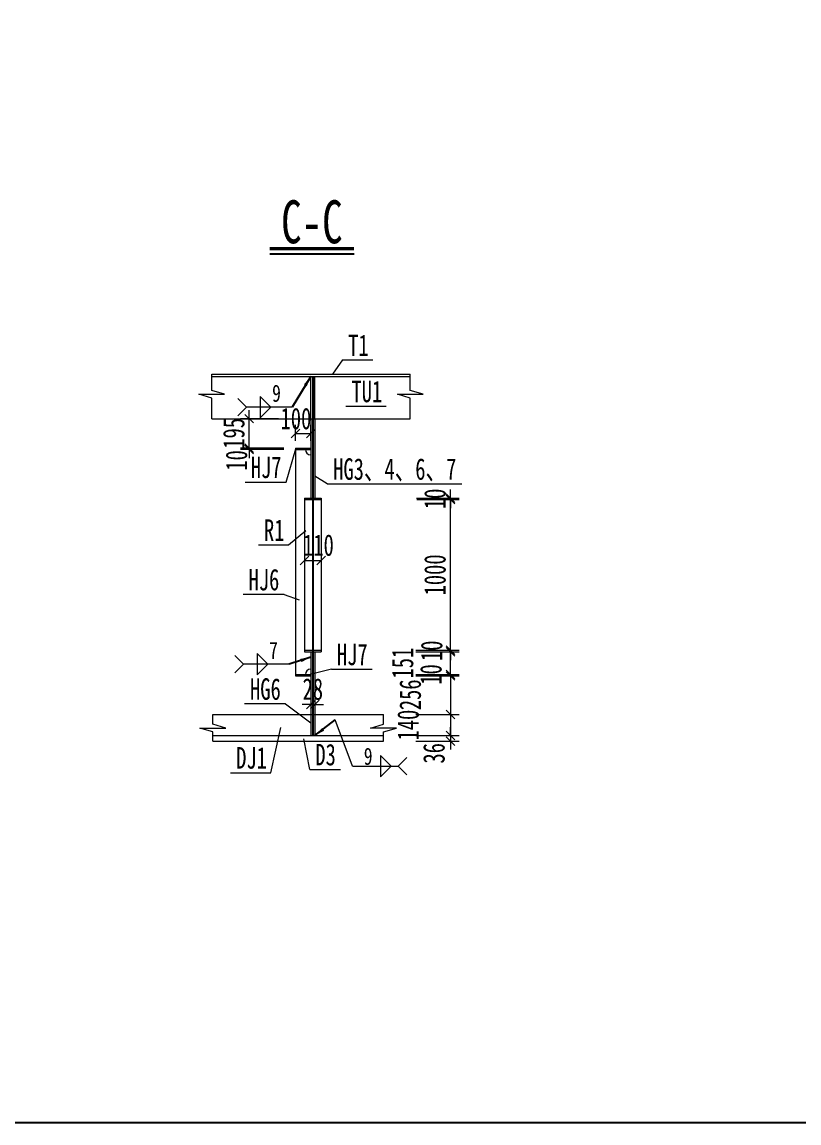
# Model space of a CAD drawing. Header units: millimetres. Extents: x -89049 to 410567, y -307459 to -100425.
# Drawn here: x 184963 to 190120, y -153251 to -145943 of the extents above; entities that cross this region are included whole.
import ezdxf
from ezdxf.enums import TextEntityAlignment as Align

# ---------------------------------------------------------------- set-up
doc = ezdxf.new("R2010")
doc.units = ezdxf.units.MM
doc.linetypes.add('DASHED', pattern=[0.75, 0.5, -0.25])
doc.layers.get('Defpoints').update_dxf_attribs({"color": 8})
for name, color, linetype, lineweight in [('Dim', 4, 'Continuous', 15), ('文字', 7, 'Continuous', 15), ('标注线及字体', 2, 'Continuous', 15), ('细实线', 4, 'Continuous', 15), ('虚线', 7, 'DASHED', 13), ('钢板细线', 6, 'Continuous', 15)]:
    doc.layers.add(name, color=color, linetype=linetype, lineweight=lineweight)
doc.layers.add('Text', color=4, linetype='Continuous')
doc.styles.add('111', font='', dxfattribs={"width": 0.7})
doc.styles.add('BM_Dim', font='', dxfattribs={"width": 0.85})
doc.styles.add('SMEDI', font='', dxfattribs={"width": 0.75})
doc.styles.get("Standard").update_dxf_attribs({"font": ''})
doc.styles.get('111').set_extended_font_data('仿宋_GB2312')
doc.styles.get('BM_Dim').set_extended_font_data('仿宋_GB2312')
doc.styles.get('SMEDI').set_extended_font_data('仿宋_GB2312')
doc.styles.get('Standard').set_extended_font_data('仿宋_GB2312')
doc.dimstyles.new('200', dxfattribs={"dimscale": 0, "dimtxt": 2.5, "dimasz": 1, "dimexe": 1, "dimexo": 1, "dimgap": 0.6, "dimtad": 1, "dimdec": 0, "dimdsep": 46, "dimtxsty": '111', "dimblk": 'OBLIQUE', "dimcen": 0, "dimclrd": 4, "dimclre": 4, "dimclrt": 4, "dimadec": 1, "dimazin": 2, "dimtfac": 1, "dimtdec": 0, "dimtix": 1, "dimtmove": 2, "dimatfit": 3, "dimfxl": 4, "dimfxlon": 1, "dimtolj": 1, "dimlwd": -1, "dimlwe": -1, "dimarcsym": 0})
doc.dimstyles.new('MSteel_1.0_1.0', dxfattribs={"dimtxt": 3, "dimasz": 1.2, "dimexe": 1, "dimexo": 1, "dimgap": 1, "dimtad": 3, "dimtoh": 1, "dimdec": 0, "dimzin": 0, "dimdsep": 46, "dimtxsty": 'Standard', "dimblk": 'ARCHTICK', "dimcen": 0.09, "dimclrd": 3, "dimclre": 3, "dimadec": 0, "dimazin": 0, "dimtfac": 1, "dimtdec": 4, "dimtofl": 0, "dimtmove": 0, "dimatfit": 3, "dimfxl": 1, "dimtolj": 1, "dimtzin": 0, "dimarcsym": 0})

# ---------------------------------------------------------------- blocks, each defined once
blk = doc.blocks.new('_Oblique')
at = {"color": 0, "linetype": 'ByBlock', "lineweight": -2}
blk.add_line((-0.5, -0.5), (0.5, 0.5), dxfattribs=at)
blk = doc.blocks.new('*D1402')
at = {"layer": 'Defpoints', "color": 0, "transparency": 16777216}
for p in [(186879.2, -148674.2), (186779.2, -148780.9), (186879.2, -148780.9)]:
    blk.add_point(p, dxfattribs=at)
at = {"layer": '细实线', "color": 4, "transparency": 16777216}
for p, q in [((186779.2, -148723.7), (186779.2, -148617)), ((186879.2, -148723.7), (186879.2, -148617)), ((186779.2, -148674.2), (186879.2, -148674.2))]:
    blk.add_line(p, q, dxfattribs=at)
at = {"layer": '细实线', "color": 4, "transparency": 16777216, "xscale": 57.14285714285715, "yscale": 57.14285714285715, "zscale": 57.14285714285715, "rotation": 180}
blk.add_blockref('_Oblique', (186779.2, -148674.2), dxfattribs=at)
at = {"layer": '细实线', "color": 4, "transparency": 16777216, "xscale": 57.14285714285715, "yscale": 57.14285714285715, "zscale": 57.14285714285715}
blk.add_blockref('_Oblique', (186879.2, -148674.2), dxfattribs=at)
at = {"layer": '细实线', "color": 4, "transparency": 16777216, "insert": (186781.2, -148575.9), "char_height": 142.86, "attachment_point": 5, "style": '111'}
blk.add_mtext('\\A1;100', dxfattribs=at)
blk = doc.blocks.new('*D1403')
at = {"layer": 'Defpoints', "color": 0, "transparency": 16777216}
for p in [(187495.5, -150283.9), (187614.2, -150273.9), (187806.7, -150283.9)]:
    blk.add_point(p, dxfattribs=at)
at = {"layer": '细实线', "color": 4, "transparency": 16777216}
for p, q in [((187806.7, -150273.9), (187806.7, -150216.7)), ((187578.1, -150283.9), (187863.8, -150283.9)), ((187671.3, -150273.9), (187863.8, -150273.9)), ((187806.7, -150273.9), (187806.7, -150283.9)), ((187806.7, -150283.9), (187806.7, -150341))]:
    blk.add_line(p, q, dxfattribs=at)
at = {"layer": '细实线', "color": 4, "transparency": 16777216, "xscale": 57.14285714285715, "yscale": 57.14285714285715, "zscale": 57.14285714285715}
for p, rotation in [((187806.7, -150273.9), 270), ((187806.7, -150283.9), 90)]:
    blk.add_blockref('_Oblique', p, dxfattribs=dict(at, rotation=rotation))
at = {"layer": '细实线', "color": 4, "transparency": 16777216, "insert": (187677.5, -150273.9), "char_height": 142.86, "attachment_point": 5, "rotation": 90, "style": '111'}
blk.add_mtext('\\A1;10', dxfattribs=at)
blk = doc.blocks.new('*D1404')
at = {"layer": 'Defpoints', "color": 0, "transparency": 16777216}
for p in [(187495.5, -150283.9), (187518.5, -150539.9), (187806.7, -150539.9)]:
    blk.add_point(p, dxfattribs=at)
at = {"layer": '细实线', "color": 4, "transparency": 16777216}
for p, q in [((187578.1, -150283.9), (187863.8, -150283.9)), ((187806.7, -150283.9), (187806.7, -150539.9)), ((187578.1, -150539.9), (187863.8, -150539.9))]:
    blk.add_line(p, q, dxfattribs=at)
at = {"layer": '细实线', "color": 4, "transparency": 16777216, "xscale": 57.14285714285715, "yscale": 57.14285714285715, "zscale": 57.14285714285715}
for p, rotation in [((187806.7, -150283.9), 90), ((187806.7, -150539.9), 270)]:
    blk.add_blockref('_Oblique', p, dxfattribs=dict(at, rotation=rotation))
at = {"layer": '细实线', "color": 4, "transparency": 16777216, "insert": (187540.4, -150408.7), "char_height": 142.86, "attachment_point": 5, "rotation": 90, "style": '111'}
blk.add_mtext('\\A1;256', dxfattribs=at)
blk = doc.blocks.new('*D1405')
at = {"layer": 'Defpoints', "color": 0, "transparency": 16777216}
for p in [(187518.5, -150539.9), (187648.9, -150679.9), (187806.7, -150679.9)]:
    blk.add_point(p, dxfattribs=at)
at = {"layer": '细实线', "color": 4, "transparency": 16777216}
for p, q in [((187578.1, -150539.9), (187863.8, -150539.9)), ((187806.7, -150539.9), (187806.7, -150679.9)), ((187706.1, -150679.9), (187863.8, -150679.9))]:
    blk.add_line(p, q, dxfattribs=at)
at = {"layer": '细实线', "color": 4, "transparency": 16777216, "xscale": 57.14285714285715, "yscale": 57.14285714285715, "zscale": 57.14285714285715}
for p, rotation in [((187806.7, -150539.9), 90), ((187806.7, -150679.9), 270)]:
    blk.add_blockref('_Oblique', p, dxfattribs=dict(at, rotation=rotation))
at = {"layer": '细实线', "color": 4, "transparency": 16777216, "insert": (187526.6, -150609.9), "char_height": 142.86, "attachment_point": 5, "rotation": 90, "style": '111'}
blk.add_mtext('\\A1;140', dxfattribs=at)
blk = doc.blocks.new('*D1406')
at = {"layer": 'Defpoints', "color": 0, "transparency": 16777216}
for p in [(187518.5, -150679.9), (187520.4, -150715.9), (187806.7, -150715.9)]:
    blk.add_point(p, dxfattribs=at)
at = {"layer": '细实线', "color": 4, "transparency": 16777216}
for p, q in [((187806.7, -150679.9), (187806.7, -150622.7)), ((187578.1, -150679.9), (187863.8, -150679.9)), ((187806.7, -150679.9), (187806.7, -150715.9)), ((187578.1, -150715.9), (187863.8, -150715.9)), ((187806.7, -150715.9), (187806.7, -150773))]:
    blk.add_line(p, q, dxfattribs=at)
at = {"layer": '细实线', "color": 4, "transparency": 16777216, "xscale": 57.14285714285715, "yscale": 57.14285714285715, "zscale": 57.14285714285715}
for p, rotation in [((187806.7, -150679.9), 270), ((187806.7, -150715.9), 90)]:
    blk.add_blockref('_Oblique', p, dxfattribs=dict(at, rotation=rotation))
at = {"layer": '细实线', "color": 4, "transparency": 16777216, "insert": (187698, -150797.2), "char_height": 142.86, "attachment_point": 5, "rotation": 90, "style": '111'}
blk.add_mtext('\\A1;36', dxfattribs=at)
blk = doc.blocks.new('*D1407')
at = {"layer": 'Defpoints', "color": 0, "transparency": 16777216}
for p in [(186471.3, -148780.9), (186779.2, -148770.9), (186779.2, -148780.9)]:
    blk.add_point(p, dxfattribs=at)
at = {"layer": '细实线', "color": 4, "transparency": 16777216}
for p, q in [((186471.3, -148770.9), (186471.3, -148713.7)), ((186699.9, -148770.9), (186414.1, -148770.9)), ((186699.9, -148780.9), (186414.1, -148780.9)), ((186471.3, -148770.9), (186471.3, -148780.9)), ((186471.3, -148780.9), (186471.3, -148838))]:
    blk.add_line(p, q, dxfattribs=at)
at = {"layer": '细实线', "color": 4, "transparency": 16777216, "xscale": 57.14285714285715, "yscale": 57.14285714285715, "zscale": 57.14285714285715}
for p, rotation in [((186471.3, -148770.9), 270), ((186471.3, -148780.9), 90)]:
    blk.add_blockref('_Oblique', p, dxfattribs=dict(at, rotation=rotation))
at = {"layer": '细实线', "color": 4, "transparency": 16777216, "insert": (186387.1, -148853.1), "char_height": 142.86, "attachment_point": 5, "rotation": 90, "style": '111'}
blk.add_mtext('\\A1;10', dxfattribs=at)
blk = doc.blocks.new('*D1408')
at = {"layer": 'Defpoints', "color": 0, "transparency": 16777216}
for p in [(186471.3, -148575.9), (186722.4, -148575.9), (186779.2, -148770.9)]:
    blk.add_point(p, dxfattribs=at)
at = {"layer": '细实线', "color": 4, "transparency": 16777216}
for p, q in [((186665.2, -148575.9), (186414.1, -148575.9)), ((186471.3, -148575.9), (186471.3, -148518.7)), ((186471.3, -148770.9), (186471.3, -148575.9)), ((186699.9, -148770.9), (186414.1, -148770.9)), ((186471.3, -148770.9), (186471.3, -148828))]:
    blk.add_line(p, q, dxfattribs=at)
at = {"layer": '细实线', "color": 4, "transparency": 16777216, "xscale": 57.14285714285715, "yscale": 57.14285714285715, "zscale": 57.14285714285715}
for p, rotation in [((186471.3, -148575.9), 270), ((186471.3, -148770.9), 90)]:
    blk.add_blockref('_Oblique', p, dxfattribs=dict(at, rotation=rotation))
at = {"layer": '细实线', "color": 4, "transparency": 16777216, "insert": (186369.1, -148673.4), "char_height": 142.86, "attachment_point": 5, "rotation": 90, "style": '111'}
blk.add_mtext('\\A1;195', dxfattribs=at)
blk = doc.blocks.new('*D1409')
at = {"layer": 'Defpoints', "color": 0, "transparency": 16777216}
for p in [(186838.2, -149470.4), (186948.2, -149470.4), (186948.2, -149518.1)]:
    blk.add_point(p, dxfattribs=at)
at = {"layer": '细实线', "color": 4, "transparency": 16777216}
for p, q in [((186838.2, -149518.1), (186838.2, -149575.2)), ((186838.2, -149518.1), (186948.2, -149518.1)), ((186948.2, -149518.1), (186948.2, -149575.2))]:
    blk.add_line(p, q, dxfattribs=at)
at = {"layer": '细实线', "color": 4, "transparency": 16777216, "xscale": 57.14285714285715, "yscale": 57.14285714285715, "zscale": 57.14285714285715, "rotation": 180}
blk.add_blockref('_Oblique', (186838.2, -149518.1), dxfattribs=at)
at = {"layer": '细实线', "color": 4, "transparency": 16777216, "xscale": 57.14285714285715, "yscale": 57.14285714285715, "zscale": 57.14285714285715}
blk.add_blockref('_Oblique', (186948.2, -149518.1), dxfattribs=at)
at = {"layer": '细实线', "color": 4, "transparency": 16777216, "insert": (186930.5, -149415.8), "char_height": 142.86, "attachment_point": 5, "style": '111'}
blk.add_mtext('\\A1;110', dxfattribs=at)
blk = doc.blocks.new('*D1410')
at = {"layer": 'Defpoints', "color": 0, "transparency": 16777216}
for p in [(187497.2, -150122.9), (187806.7, -150122.9), (187495.5, -150273.9)]:
    blk.add_point(p, dxfattribs=at)
at = {"layer": '细实线', "color": 4, "transparency": 16777216}
for p, q in [((187578.1, -150122.9), (187863.8, -150122.9)), ((187806.7, -150273.9), (187806.7, -150122.9)), ((187578.1, -150273.9), (187863.8, -150273.9))]:
    blk.add_line(p, q, dxfattribs=at)
at = {"layer": '细实线', "color": 4, "transparency": 16777216, "xscale": 57.14285714285715, "yscale": 57.14285714285715, "zscale": 57.14285714285715}
for p, rotation in [((187806.7, -150122.9), 90), ((187806.7, -150273.9), 270)]:
    blk.add_blockref('_Oblique', p, dxfattribs=dict(at, rotation=rotation))
at = {"layer": '细实线', "color": 4, "transparency": 16777216, "insert": (187489.5, -150198.4), "char_height": 142.86, "attachment_point": 5, "rotation": 90, "style": '111'}
blk.add_mtext('\\A1;151', dxfattribs=at)
blk = doc.blocks.new('*D1411')
at = {"layer": 'Defpoints', "color": 0, "transparency": 16777216}
for p in [(187498, -150112.9), (187497.2, -150122.9), (187806.7, -150122.9)]:
    blk.add_point(p, dxfattribs=at)
at = {"layer": '细实线', "color": 4, "transparency": 16777216}
for p, q in [((187578.1, -150112.9), (187863.8, -150112.9)), ((187806.7, -150112.9), (187806.7, -150055.7)), ((187806.7, -150112.9), (187806.7, -150122.9)), ((187578.1, -150122.9), (187863.8, -150122.9)), ((187806.7, -150122.9), (187806.7, -150180))]:
    blk.add_line(p, q, dxfattribs=at)
at = {"layer": '细实线', "color": 4, "transparency": 16777216, "xscale": 57.14285714285715, "yscale": 57.14285714285715, "zscale": 57.14285714285715}
for p, rotation in [((187806.7, -150112.9), 270), ((187806.7, -150122.9), 90)]:
    blk.add_blockref('_Oblique', p, dxfattribs=dict(at, rotation=rotation))
at = {"layer": '细实线', "color": 4, "transparency": 16777216, "insert": (187682.3, -150116.7), "char_height": 142.86, "attachment_point": 5, "rotation": 90, "style": '111'}
blk.add_mtext('\\A1;10', dxfattribs=at)
blk = doc.blocks.new('*D1412')
at = {"layer": 'Defpoints', "color": 0, "transparency": 16777216}
for p in [(187525.8, -149112.9), (187806.7, -149112.9), (187501.4, -150112.9)]:
    blk.add_point(p, dxfattribs=at)
at = {"layer": '细实线', "color": 4, "transparency": 16777216}
for p, q in [((187582.9, -149112.9), (187863.8, -149112.9)), ((187806.7, -150112.9), (187806.7, -149112.9)), ((187578.1, -150112.9), (187863.8, -150112.9))]:
    blk.add_line(p, q, dxfattribs=at)
at = {"layer": '细实线', "color": 4, "transparency": 16777216, "xscale": 57.14285714285715, "yscale": 57.14285714285715, "zscale": 57.14285714285715}
for p, rotation in [((187806.7, -149112.9), 90), ((187806.7, -150112.9), 270)]:
    blk.add_blockref('_Oblique', p, dxfattribs=dict(at, rotation=rotation))
at = {"layer": '细实线', "color": 4, "transparency": 16777216, "insert": (187704.4, -149612.9), "char_height": 142.86, "attachment_point": 5, "rotation": 90, "style": '111'}
blk.add_mtext('\\A1;1000', dxfattribs=at)
blk = doc.blocks.new('*D1413')
at = {"layer": 'Defpoints', "color": 0, "transparency": 16777216}
for p in [(187523.5, -149102.9), (187525.8, -149112.9), (187806.7, -149102.9)]:
    blk.add_point(p, dxfattribs=at)
at = {"layer": '细实线', "color": 4, "transparency": 16777216}
for p, q in [((187806.7, -149102.9), (187806.7, -149045.7)), ((187580.7, -149102.9), (187863.8, -149102.9)), ((187582.9, -149112.9), (187863.8, -149112.9)), ((187806.7, -149112.9), (187806.7, -149102.9)), ((187806.7, -149112.9), (187806.7, -149170))]:
    blk.add_line(p, q, dxfattribs=at)
at = {"layer": '细实线', "color": 4, "transparency": 16777216, "xscale": 57.14285714285715, "yscale": 57.14285714285715, "zscale": 57.14285714285715}
for p, rotation in [((187806.7, -149102.9), 270), ((187806.7, -149112.9), 90)]:
    blk.add_blockref('_Oblique', p, dxfattribs=dict(at, rotation=rotation))
at = {"layer": '细实线', "color": 4, "transparency": 16777216, "insert": (187704.4, -149107.9), "char_height": 142.86, "attachment_point": 5, "rotation": 90, "style": '111'}
blk.add_mtext('\\A1;10', dxfattribs=at)
blk = doc.blocks.new('_ArchTick')
at = {"color": 0, "linetype": 'ByBlock', "const_width": 0.15}
blk.add_lwpolyline([(-0.5, -0.5), (0.5, 0.5)], dxfattribs=at)
blk = doc.blocks.new('角焊缝1')
at = {"layer": 'Dim'}
blk.add_line((-3101.17, 370.22), (-3106.48, 370.22), dxfattribs=at)
blk.add_lwpolyline([(-3107.48, 369.22), (-3106.48, 370.22), (-3107.48, 371.22)], dxfattribs=at)
blk.add_lwpolyline([(-3104.91, 371.45), (-3104.91, 368.99), (-3103.68, 370.22)], close=True, dxfattribs=at)
blk = doc.blocks.new('角焊缝2')
at = {"layer": 'Dim'}
blk.add_line((-3138.01, 370.22), (-3132.7, 370.22), dxfattribs=at)
blk.add_lwpolyline([(-3134.75, 371.45), (-3134.75, 368.99), (-3133.52, 370.22)], close=True, dxfattribs=at)
blk.add_lwpolyline([(-3131.7, 369.22), (-3132.7, 370.22), (-3131.7, 371.22)], dxfattribs=at)
blk = doc.blocks.new('*D1414')
at = {"layer": 'Defpoints', "color": 0, "transparency": 16777216}
for p in [(186879.2, -150435.8), (186907.2, -150435.8), (186907.2, -150474)]:
    blk.add_point(p, dxfattribs=at)
at = {"layer": '细实线', "color": 4, "transparency": 16777216}
for p, q in [((186879.2, -150474), (186822.1, -150474)), ((186879.2, -150474), (186879.2, -150531.2)), ((186879.2, -150474), (186907.2, -150474)), ((186907.2, -150474), (186907.2, -150531.2)), ((186907.2, -150474), (186964.4, -150474))]:
    blk.add_line(p, q, dxfattribs=at)
at = {"layer": '细实线', "color": 4, "transparency": 16777216, "xscale": 57.14285714285715, "yscale": 57.14285714285715, "zscale": 57.14285714285715}
blk.add_blockref('_Oblique', (186879.2, -150474), dxfattribs=at)
at = {"layer": '细实线', "color": 4, "transparency": 16777216, "xscale": 57.14285714285715, "yscale": 57.14285714285715, "zscale": 57.14285714285715, "rotation": 180}
blk.add_blockref('_Oblique', (186907.2, -150474), dxfattribs=at)
at = {"layer": '细实线', "color": 4, "transparency": 16777216, "insert": (186893.2, -150371.8), "char_height": 142.86, "attachment_point": 5, "style": '111'}
blk.add_mtext('\\A1;28', dxfattribs=at)

msp = doc.modelspace()

# ---------------------------------------------------------------- linework, layer by layer
at = {"color": 4}
msp.add_line((186606.9, -147481.4), (187167, -147481.4), dxfattribs=at)
at = {"color": 6, "const_width": 20.6}
msp.add_lwpolyline([(186606.9, -147447.1), (187167, -147447.1)], dxfattribs=at)
at = {"layer": 'Defpoints'}
for p, q in [((186893.2, -148295.9), (186893.2, -150679.9)), ((186779.2, -148775.9), (186879.2, -148775.9)), ((186779.2, -150278.9), (186879.2, -150278.9))]:
    msp.add_line(p, q, dxfattribs=at)
msp.add_lwpolyline([(168566.6, -138634.1), (190566.6, -138634.1), (190566.6, -153251.3), (168566.6, -153251.3)], close=True, dxfattribs=at)
at = {"layer": 'Dim', "color": 8}
msp.add_line((187156.2, -150882.8), (187042.7, -150575.9), dxfattribs=at)
at = {"layer": '细实线'}
for p, q in [((187091.3, -148184.4), (187022.8, -148279.9)), ((187091.3, -148184.4), (187290.9, -148184.4)), ((187112.2, -148493.6), (187380.9, -148493.6)), ((186716.2, -148996.9), (186781.5, -148775.9)), ((186444.7, -148996.9), (186716.2, -148996.9)), ((186988.8, -149008.6), (186907.2, -148956.4)), ((186988.8, -149008.6), (187881.4, -149008.6)), ((186731.7, -149413.9), (186847.7, -149317.6)), ((186532.1, -149413.9), (186731.7, -149413.9)), ((186702, -149742.6), (186430.5, -149742.6)), ((186702, -149742.6), (186802.9, -149779.4)), ((187016.5, -150239.1), (186875.7, -150273.9)), ((187016.5, -150239.1), (187287.5, -150239.1)), ((186711.5, -150469.1), (186440.1, -150469.1)), ((186711.5, -150469.1), (186879.2, -150595.7)), ((186615.6, -150925.8), (186680.1, -150625.5)), ((186873.2, -150904.3), (186833.5, -150701.7)), ((186873.2, -150904.3), (187076.5, -150904.3)), ((186346.8, -150925.8), (186615.6, -150925.8))]:
    msp.add_line(p, q, dxfattribs=at)
at = {"layer": '细实线', "color": 4}
for points in [[(186222.1, -148575.9), (186222.1, -148439.4), (186136.3, -148413.7), (186307.8, -148413.7), (186222.1, -148388), (186222.1, -148353.7), (186222.1, -148279.9)], [(187540.3, -148575.9), (187540.3, -148439.4), (187454.6, -148413.7), (187626.1, -148413.7), (187540.3, -148388), (187540.3, -148353.7), (187540.3, -148279.9)], [(186230.1, -150715.9), (186230.1, -150655.4), (186144.3, -150629.7), (186315.8, -150629.7), (186230.1, -150604), (186230.1, -150569.7), (186230.1, -150539.9)], [(187362, -150715.9), (187362, -150655.4), (187447.7, -150629.7), (187276.3, -150629.7), (187362, -150604), (187362, -150569.7), (187362, -150539.9)]]:
    msp.add_lwpolyline(points, dxfattribs=at)
at = {"layer": '虚线', "ltscale": 2}
for p, q in [((186879.2, -148575.9), (186879.2, -148295.9)), ((186907.2, -148575.9), (186907.2, -148295.9)), ((186879.2, -150539.9), (186879.2, -150679.9)), ((186907.2, -150539.9), (186907.2, -150679.9))]:
    msp.add_line(p, q, dxfattribs=at)
at = {"layer": '钢板细线'}
for p, q in [((186222.1, -148279.9), (187540.3, -148279.9)), ((186222.1, -148295.9), (187540.3, -148295.9)), ((186222.1, -148575.9), (187540.3, -148575.9)), ((186879.2, -148575.9), (186879.2, -149102.9)), ((186907.2, -148575.9), (186907.2, -149102.9)), ((186779.2, -148770.9), (186879.2, -148770.9)), ((186779.2, -148770.9), (186779.2, -148780.9)), ((186779.2, -148780.9), (186879.2, -148780.9)), ((186779.2, -148780.9), (186779.2, -150273.9)), ((186838.2, -149102.9), (186948.2, -149102.9)), ((186838.2, -149102.9), (186838.2, -150122.9)), ((186838.2, -149112.9), (186948.2, -149112.9)), ((186948.2, -149102.9), (186948.2, -150122.9)), ((186838.2, -150112.9), (186948.2, -150112.9)), ((186838.2, -150122.9), (186948.2, -150122.9)), ((186879.2, -150122.9), (186879.2, -150539.9)), ((186907.2, -150122.9), (186907.2, -150539.9)), ((186779.2, -150273.9), (186879.2, -150273.9)), ((186779.2, -150273.9), (186779.2, -150283.9)), ((186779.2, -150283.9), (186879.2, -150283.9)), ((186230.1, -150539.9), (187362, -150539.9)), ((186230.1, -150679.9), (187362, -150679.9)), ((186230.1, -150715.9), (187362, -150715.9))]:
    msp.add_line(p, q, dxfattribs=at)
for centre, start, end in [((186879.2, -148780.9), 180, 270), ((186879.2, -150273.9), 90, 180)]:
    msp.add_arc(centre, 35, start, end, dxfattribs=at)

# ---------------------------------------------------------------- block references
at = {"layer": '细实线', "color": 8, "xscale": 57.1428571428572, "yscale": 57.1428571428572, "zscale": 57.1428571428572}
for name, p in [('角焊缝1', (363966.6, -169654.6)), ('角焊缝1', (363946.8, -171361.5)), ('角焊缝2', (366471, -172038.5))]:
    msp.add_blockref(name, p, dxfattribs=at)

# ---------------------------------------------------------------- texts
at = {"layer": 'Text', "style": 'SMEDI', "width": 0.75}
for s, p in [('9', (186623, -148407)), ('7', (186603.2, -150113.9)), ('9', (187231.6, -150816.7))]:
    msp.add_text(s, height=114.3, dxfattribs=at).set_placement(p, align=Align.MIDDLE_LEFT)
at = {"layer": '文字', "style": 'BM_Dim', "width": 0.7}
for s, p in [('T1', (187196.2, -148203)), ('TU1', (187251.7, -148509.5)), ('HJ7', (186583.1, -149012.7)), ('HG3、4、6、7', (187437.1, -149024.5)), ('R1', (186637, -149429.8)), ('HJ6', (186568.9, -149758.5)), ('HJ7', (187155, -150255)), ('HG6', (186578.5, -150485)), ('DJ1', (186486.3, -150941.7)), ('D3', (186978.1, -150920.2))]:
    msp.add_text(s, height=142.86, dxfattribs=at).set_placement(p, align=Align.BOTTOM_CENTER)
at = {"layer": '标注线及字体', "style": '111', "width": 0.7}
msp.add_text('C-C', height=285.71, dxfattribs=at).set_placement((186886.9, -147268.8), align=Align.MIDDLE)

# ---------------------------------------------------------------- dimensions: what is measured, and where the dimension line sits
at = {"layer": '细实线'}
for base, p1, p2, picture, middle in [((186879.2, -148674.2), (186779.2, -148780.9), (186879.2, -148780.9), '*D1402', (186781.2, -148575.9)), ((186948.2, -149518.1), (186838.2, -149470.4), (186948.2, -149470.4), '*D1409', (186930.5, -149415.8))]:
    dim = msp.add_linear_dim(base=base, p1=p1, p2=p2, dimstyle='200', override={"dimscale": 57.142857, "dimblk": 'Oblique'}, dxfattribs=at)
    dim.commit()
    dim.dimension.update_dxf_attribs({"geometry": picture, "text_midpoint": middle, "dimtype": 160})
for base, p1, p2, picture, middle in [((186471.3, -148575.9), (186779.2, -148770.9), (186722.4, -148575.9), '*D1408', (186369.1, -148673.4)), ((187806.7, -149102.9), (187525.8, -149112.9), (187523.5, -149102.9), '*D1413', (187704.4, -149107.9)), ((187806.7, -149112.9), (187501.4, -150112.9), (187525.8, -149112.9), '*D1412', (187704.4, -149612.9))]:
    dim = msp.add_linear_dim(base=base, p1=p1, p2=p2, angle=90, dimstyle='200', override={"dimscale": 57.142857, "dimblk": 'Oblique'}, dxfattribs=at)
    dim.commit()
    dim.dimension.update_dxf_attribs({"geometry": picture, "text_midpoint": middle})
for base, p1, p2, picture, middle in [((186471.3, -148780.9), (186779.2, -148770.9), (186779.2, -148780.9), '*D1407', (186387.1, -148853.1)), ((187806.7, -150122.9), (187495.5, -150273.9), (187497.2, -150122.9), '*D1410', (187489.5, -150198.4)), ((187806.7, -150122.9), (187498, -150112.9), (187497.2, -150122.9), '*D1411', (187682.3, -150116.7)), ((187806.7, -150283.9), (187614.2, -150273.9), (187495.5, -150283.9), '*D1403', (187677.5, -150273.9)), ((187806.7, -150539.9), (187495.5, -150283.9), (187518.5, -150539.9), '*D1404', (187540.4, -150408.7)), ((187806.7, -150679.9), (187518.5, -150539.9), (187648.9, -150679.9), '*D1405', (187526.6, -150609.9)), ((187806.7, -150715.9), (187518.5, -150679.9), (187520.4, -150715.9), '*D1406', (187698, -150797.2))]:
    dim = msp.add_linear_dim(base=base, p1=p1, p2=p2, angle=90, dimstyle='200', override={"dimscale": 57.142857, "dimblk": 'Oblique'}, dxfattribs=at)
    dim.commit()
    dim.dimension.update_dxf_attribs({"geometry": picture, "text_midpoint": middle, "dimtype": 160})
dim = msp.add_linear_dim(base=(186907.2, -150474), p1=(186879.2, -150435.8), p2=(186907.2, -150435.8), dimstyle='200', override={"dimscale": 57.142857, "dimblk": 'Oblique'}, dxfattribs=at)
dim.commit()
dim.dimension.update_dxf_attribs({"geometry": '*D1414', "text_midpoint": (186893.2, -150371.8)})

# ---------------------------------------------------------------- leaders
at = {"layer": 'Dim'}
for points in [[(186879.2, -148295.9), (186756.6, -148499)], [(186879.2, -150159.9), (186736.8, -150205.9)], [(186907.2, -150679.9), (187042.7, -150575.9)]]:
    msp.add_leader(points, dimstyle='MSteel_1.0_1.0', override={"dimscale": 57.142857, "dimclrd": 256}, dxfattribs=at)

doc.saveas('drawing.dxf')
